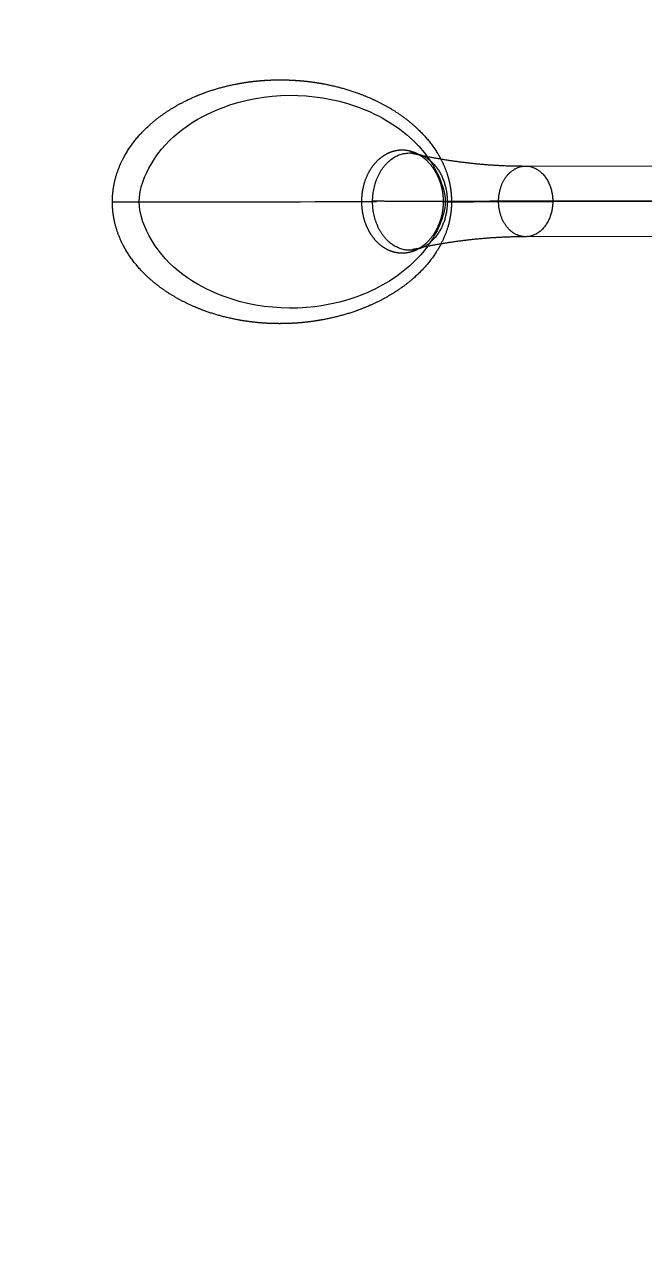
# Model space of a CAD drawing. Extents: x -912 to 8450, y -583 to 4401.
# Drawn here: x 3082.4 to 3184.2, y -85.6 to 113.6 of the extents above; entities that cross this region are included whole.
import ezdxf

# ---------------------------------------------------------------- set-up
doc = ezdxf.new("R2010")
doc.units = 0
doc.header["$MEASUREMENT"] = 0
doc.linetypes.add('HIDDEN', pattern=[4.5, 1.5, -1.5, 1.5])
doc.layers.add('3', color=7, linetype='CONTINUOUS')
doc.layers.add('4', color=7, linetype='CONTINUOUS')

msp = doc.modelspace()

# ---------------------------------------------------------------- linework, layer by layer
at = {"layer": '3', "color": 4, "linetype": 'HIDDEN'}
for points in [[(3339.679, 1872.8191, 0.000000244), (3340.1027, 1876.1651, -0.0000000546), (3340.5264, 1879.5111, -0.000000964), (3340.9501, 1882.857, 0.0000002214), (3341.3738, 1886.203, 0.000003804)], [(3376.3971, 2103.0865, 0.000000264), (3376.8208, 2106.4325, -0.0000000608), (3377.2445, 2109.7784, -0.0000010416)], [(3338.8316, 1866.1272, -0.0000000603), (3339.2553, 1869.4732)], [(3375.5497, 2096.3946, -0.0000000669), (3375.9734, 2099.7405)], [(3380.2214, 2438.3762, 0.0000000878), (3380.2214, 2441.7489, 0.0000015038)], [(3380.2214, 2428.2581, 0.0000000966), (3380.2214, 2431.6308)], [(3335.4421, 1839.3596, 0.0000003757), (3335.8658, 1842.7055, -0.0000016333), (3336.2895, 1846.0515, -0.0000000942), (3336.7132, 1849.3974, 0.0000004138), (3337.1368, 1852.7434, 1)], [(3337.5605, 1856.0894, -0.000000104), (3337.9842, 1859.4353)], [(3364.5338, 2009.3996, 0.000000121), (3364.9575, 2012.7455, -0.0000005254), (3365.3811, 2016.0915, -1)], [(3242.2211, 1569.0131, 0.0000001051), (3242.2211, 1572.3858, 0.0000012272)], [(3242.2211, 1558.8951, 0.0000001092), (3242.2211, 1562.2678, -0.0000001509), (3242.2211, 1565.6404, -0.0000003182)], [(3242.2211, 1552.1498, -0.0000001406), (3242.2211, 1555.5224, 0.0000005284)]]:
    msp.add_lwpolyline(points, format="xyb", dxfattribs=at)
at = {"layer": '4', "color": 4, "linetype": 'CONTINUOUS'}
for p, q in [((3164.7232, 90.367506), (3222.91, 90.451048)), ((3139.3864, 84.536513), (3139.8807, 84.536995)), ((3139.8807, 84.536995), (3140.1861, 84.53739)), ((3151.0147, 84.543538), (3151.2095, 84.543853)), ((3151.0147, 84.543538), (3151.1317, 84.543089)), ((3151.1317, 84.543089), (3151.1317, 84.543089)), ((3151.1385, 84.543056), (3151.4621, 84.540939)), ((3151.4621, 84.540939), (3151.6291, 84.539846)), ((3222.8139, 78.85185), (3164.6272, 78.768298))]:
    msp.add_line(p, q, dxfattribs=at)
at = {"layer": '4', "color": 3, "linetype": 'CONTINUOUS'}
for p, q in [((3160.2304, 84.632986), (3218.4121, 84.710094)), ((3227.2982, 84.575735), (3169.1166, 84.498626))]:
    msp.add_line(p, q, dxfattribs=at)
at = {"layer": '4', "color": 4, "linetype": 'CONTINUOUS'}
for points in [[(3145.6169, 76.546655), (3145.266, 76.564688, -0.020315516), (3144.9103, 76.610818, -0.019045092), (3144.5492, 76.686011, -0.018499631), (3144.1852, 76.790477, -0.019136877), (3143.8205, 76.927005, -0.019164334), (3143.4576, 77.094922, -0.018961446), (3143.0987, 77.295852, -0.018578547), (3142.7462, 77.528368, -0.018325929), (3142.4028, 77.793425, -0.017855018), (3142.0706, 78.088757, -0.017417212), (3141.7526, 78.414342, -0.01686333), (3141.4504, 78.767177, -0.016357341), (3141.1668, 79.146286, -0.015799389), (3140.9029, 79.54812, -0.015268328), (3140.6612, 79.970837, -0.01474508), (3140.4419, 80.410612, -0.01422728), (3140.2472, 80.864941, -0.013767462), (3140.0764, 81.330054, -0.013291788), (3139.9311, 81.803057, -0.01289271), (3139.8102, 82.280446, -0.012440836), (3139.7142, 82.759187, -0.012141071), (3139.6418, 83.236587, -0.011806195), (3139.5929, 83.709827, -0.01146741), (3139.5656, 84.175912, -0.01095038), (3139.5593, 84.633257, -0.011103398), (3139.5731, 85.090298, -0.011110168), (3139.6082, 85.555437, -0.010970398), (3139.6649, 86.027083, -0.011501672), (3139.7452, 86.502171, -0.011856916), (3139.8491, 86.97789, -0.012209275), (3139.9779, 87.4515, -0.012524435), (3140.131, 87.919989, -0.012989443), (3140.3094, 88.379821, -0.013413838), (3140.5117, 88.828146, -0.013926919), (3140.7382, 89.261182, -0.014380853), (3140.9868, 89.676477, -0.014847855), (3141.2571, 90.070216, -0.015482212), (3141.5471, 90.440664, -0.016281821), (3141.8558, 90.784315, -0.016507268), (3142.1784, 91.100153, -0.016121449), (3142.5126, 91.385183, -0.017937569), (3142.8631, 91.639967, -0.02134796), (3143.2305, 91.862475, -0.017538194), (3143.5815, 92.051785, -0.0080461477), (3143.9034, 92.205862, -0.023599809), (3144.3139, 92.334147, -0.041014953), (3144.9375, 92.443853, -0.0217285), (3145.7493, 92.5346, -0.012064683)], [(3145.7493, 92.5346), (3146.0134, 92.523191, -0.014583959), (3146.2791, 92.496589, -0.014151974), (3146.5464, 92.45421, -0.013931943), (3146.8146, 92.396364, -0.01413545), (3147.0825, 92.322047, -0.014124733), (3147.3495, 92.231817, -0.014007987), (3147.6146, 92.124991, -0.013826046), (3147.877, 92.00232, -0.013680501), (3148.1359, 91.863294, -0.013451364), (3148.3903, 91.70886, -0.013216008), (3148.6395, 91.538747, -0.012931453), (3148.8827, 91.354071, -0.01264955), (3149.1189, 91.154796, -0.012337696), (3149.3477, 90.942174, -0.012022189), (3149.5682, 90.716401, -0.011702648), (3149.7799, 90.47881, -0.011378929), (3149.9821, 90.229799, -0.011058117), (3150.1745, 89.970787, -0.010720769), (3150.3565, 89.702363, -0.010437052), (3150.528, 89.425762, -0.01015027), (3150.6884, 89.141652, -0.009825942), (3150.8379, 88.851895, -0.009453383), (3150.9757, 88.557307, -0.0093457099), (3151.1036, 88.25594, -0.0091479094), (3151.2221, 87.94507, -0.0089331418), (3151.3313, 87.624944, -0.0089710786), (3151.4304, 87.295625, -0.0089176207), (3151.5191, 86.95828, -0.0088888527), (3151.5965, 86.613498, -0.0088363548), (3151.6625, 86.262495, -0.0088230697), (3151.7164, 85.905997, -0.0087860671), (3151.7581, 85.545257, -0.008776685), (3151.7871, 85.181211, -0.0087557324), (3151.8035, 84.815097, -0.0087528884), (3151.8068, 84.447998, -0.008748582), (3151.7974, 84.081091, -0.0087527067), (3151.7749, 83.715566, -0.0087656098), (3151.74, 83.352486, -0.008776658), (3151.6922, 82.993101, -0.0088061462), (3151.6325, 82.63832, -0.0088235879), (3151.5607, 82.289403, -0.0088689961), (3151.4776, 81.947049, -0.0088900827), (3151.3833, 81.612471, -0.0089507524), (3151.2788, 81.286231, -0.0089869932), (3151.1643, 80.96949, -0.0090482224), (3151.0407, 80.662282, -0.0090166646), (3150.9079, 80.364857, -0.0092399666), (3150.7652, 80.074513, -0.0094456116), (3150.611, 79.789349, -0.009560922), (3150.4459, 79.510163, -0.0099445238), (3150.2698, 79.23882, -0.010276367), (3150.0835, 78.975967, -0.010566493), (3149.8868, 78.722842, -0.010864375), (3149.6805, 78.480008, -0.011226966), (3149.4649, 78.24888, -0.011530033), (3149.2408, 78.029833, -0.011794328), (3149.0086, 77.824192, -0.01220593), (3148.769, 77.632107, -0.012751706), (3148.5223, 77.454811, -0.012745978), (3148.2709, 77.2923, -0.012242969), (3148.0161, 77.145692, -0.013635409), (3147.7529, 77.01444, -0.016335585), (3147.4801, 76.899383, -0.012938414), (3147.2217, 76.800959, -0.0051894673), (3146.9862, 76.720231, -0.017888308), (3146.6842, 76.652633, -0.031111919), (3146.2215, 76.594723, -0.015828976), (3145.6169, 76.546655, -0.0085647038)], [(3145.7493, 92.5346), (3146.3763, 92.392058, 0.001864196), (3147.0038, 92.254229, 0.0018666361), (3147.6319, 92.121308, 0.0018696563), (3148.2606, 91.993106, 0.0018734148), (3148.8898, 91.869829, 0.0018768432), (3149.5195, 91.751287, 0.0018798802), (3150.1496, 91.637681, 0.001882812), (3150.7803, 91.528821, 0.0018856038), (3151.4113, 91.424908, 0.001888447), (3152.0428, 91.325752, 0.001891261), (3152.6747, 91.231552, 0.0018933244), (3153.3069, 91.142118, 0.0018946097), (3153.9395, 91.057649, 0.0018981114), (3154.5724, 90.977952, 0.0019034469), (3155.2057, 90.903227, 0.0019005883), (3155.839, 90.833281, 0.0018906531), (3156.4724, 90.768315, 0.0019085624), (3157.1067, 90.708126, 0.0019485327), (3157.7421, 90.652914, 0.0018945818), (3158.3752, 90.602503, 0.001770224), (3159.0046, 90.557101, 0.0019543042), (3159.6443, 90.516422, 0.0023298958), (3160.299, 90.480635, 0.0017700759), (3160.9138, 90.449885, 0.0006096341), (3161.4697, 90.42449, 0.0024956587), (3162.1836, 90.402893, 0.0042950106), (3163.2832, 90.383869, 0.0021013001), (3164.7232, 90.367504, 0.0011139271)], [(3164.6272, 78.768284), (3164.4355, 78.776561, -0.014583955), (3164.2428, 78.79586, -0.01415197), (3164.0489, 78.826605, -0.01393194), (3163.8543, 78.868572, -0.014135447), (3163.6599, 78.922488, -0.01412473), (3163.4662, 78.987949, -0.014007985), (3163.2739, 79.06545, -0.013826044), (3163.0835, 79.154447, -0.013680499), (3162.8957, 79.255309, -0.013451362), (3162.7111, 79.36735, -0.013216007), (3162.5304, 79.490766, -0.012931453), (3162.3539, 79.624747, -0.01264955), (3162.1825, 79.76932, -0.012337697), (3162.0165, 79.923576, -0.01202219), (3161.8566, 80.087373, -0.011702649), (3161.703, 80.259744, -0.01137893), (3161.5563, 80.4404, -0.011058119), (3161.4167, 80.628313, -0.01072077), (3161.2847, 80.823052, -0.010437053), (3161.1602, 81.023725, -0.010150272), (3161.0438, 81.229846, -0.009825944), (3160.9354, 81.440063, -0.0094533837), (3160.8354, 81.653786, -0.0093457134), (3160.7427, 81.872426, -0.0091479197), (3160.6567, 82.097961, -0.008933154), (3160.5774, 82.330212, -0.0089710901), (3160.5056, 82.569131, -0.008917631), (3160.4412, 82.813874, -0.0088888619), (3160.3851, 83.064012, -0.0088363627), (3160.3371, 83.318663, -0.0088230763), (3160.2981, 83.577302, -0.0087860727), (3160.2678, 83.839018, -0.0087766892), (3160.2468, 84.103132, -0.0087557353), (3160.2348, 84.368747, -0.0087528901), (3160.2325, 84.635076, -0.0087485822), (3160.2393, 84.901267, -0.0087527057), (3160.2556, 85.166454, -0.0087656074), (3160.2809, 85.429868, -0.0087766543), (3160.3156, 85.690601, -0.0088061412), (3160.3589, 85.947994, -0.0088235817), (3160.411, 86.201133, -0.0088689887), (3160.4713, 86.44951, -0.008890074), (3160.5397, 86.692246, -0.0089507426), (3160.6155, 86.928932, -0.008986982), (3160.6986, 87.158728, -0.0090482101), (3160.7883, 87.381606, -0.0090166517), (3160.8846, 87.597388, -0.0092399554), (3160.9881, 87.808033, -0.0094456057), (3161.1, 88.014919, -0.0095609171), (3161.2198, 88.217468, -0.0099445163), (3161.3475, 88.414328, -0.010276358), (3161.4827, 88.605028, -0.010566482), (3161.6254, 88.78867, -0.010864363), (3161.775, 88.964846, -0.011226952), (3161.9315, 89.13253, -0.011530017), (3162.0941, 89.291449, -0.011794312), (3162.2625, 89.440641, -0.012205912), (3162.4363, 89.58, -0.012751686), (3162.6153, 89.708629, -0.012745957), (3162.7977, 89.826531, -0.012242948), (3162.9826, 89.932895, -0.013635386), (3163.1735, 90.028119, -0.016335557), (3163.3714, 90.111594, -0.012938392), (3163.5589, 90.183001, -0.0051894586), (3163.7298, 90.24157, -0.017888279), (3163.9489, 90.290613, -0.031111872), (3164.2846, 90.332628, -0.015828956), (3164.7232, 90.367504, -0.0085646934)], [(3164.7232, 90.367504), (3164.9778, 90.354422, -0.020315534), (3165.2359, 90.320956, -0.019045115), (3165.4978, 90.266405, -0.018499659), (3165.7619, 90.190617, -0.019136911), (3166.0265, 90.091567, -0.019164372), (3166.2897, 89.969746, -0.018961486), (3166.5501, 89.823973, -0.018578589), (3166.8059, 89.655284, -0.018325972), (3167.055, 89.462987, -0.01785506), (3167.296, 89.248726, -0.017417253), (3167.5267, 89.012516, -0.016863368), (3167.746, 88.756536, -0.016357376), (3167.9517, 88.481495, -0.015799421), (3168.1432, 88.189966, -0.015268356), (3168.3186, 87.883287, -0.014745104), (3168.4776, 87.564232, -0.0142273), (3168.6189, 87.234618, -0.013767478), (3168.7428, 86.89718, -0.0132918), (3168.8482, 86.554018, -0.012892719), (3168.936, 86.207675, -0.012440843), (3169.0056, 85.86035, -0.012141074), (3169.0582, 85.513998, -0.011806196), (3169.0936, 85.170663, -0.011467408), (3169.1134, 84.83252, -0.010950375), (3169.118, 84.500717, -0.011103394), (3169.1079, 84.169135, -0.011110167), (3169.0825, 83.831677, -0.010970396), (3169.0414, 83.489499, -0.011501666), (3168.9831, 83.144823, -0.011856907), (3168.9078, 82.79969, -0.012209262), (3168.8143, 82.456087, -0.012524418), (3168.7032, 82.116198, -0.012989422), (3168.5738, 81.78259, -0.013413813), (3168.4271, 81.457331, -0.013926889), (3168.2627, 81.143164, -0.014380818), (3168.0823, 80.841867, -0.014847815), (3167.8862, 80.556209, -0.015482167), (3167.6758, 80.287449, -0.016281772), (3167.4519, 80.038129, -0.016507216), (3167.2178, 79.808988, -0.016121398), (3166.9754, 79.602198, -0.017937512), (3166.7211, 79.417351, -0.021347894), (3166.4546, 79.25592, -0.017538142), (3166.1999, 79.118575, -0.008046125), (3165.9664, 79.006791, -0.023599746), (3165.6685, 78.913719, -0.041014868), (3165.2161, 78.834125, -0.021728471), (3164.6272, 78.768284, -0.012064672)], [(3164.6272, 78.768284), (3163.9923, 78.764886, 0.0019117832), (3163.3572, 78.756705, 0.0019105108), (3162.7221, 78.743546, 0.00190966), (3162.0869, 78.725603, 0.0019097016), (3161.4516, 78.702676, 0.00190923), (3160.8163, 78.674963, 0.0019085027), (3160.181, 78.642265, 0.0019074968), (3159.5456, 78.60478, 0.0019064961), (3158.9103, 78.56231, 0.0019053781), (3158.2751, 78.515052, 0.0019043804), (3157.6399, 78.46281, 0.0019024612), (3157.0048, 78.405785, 0.0018999191), (3156.3699, 78.343781, 0.0018994374), (3155.7351, 78.276987, 0.0019009333), (3155.1003, 78.205201, 0.0018940899), (3154.466, 78.128676, 0.0018804076), (3153.8321, 78.047232, 0.0018942593), (3153.1978, 77.960872, 0.001929994), (3152.5628, 77.869332, 0.001872574), (3151.9306, 77.773604, 0.0017462977), (3151.3025, 77.673766, 0.001924069), (3150.6647, 77.566905, 0.0022886874), (3150.0124, 77.451753, 0.0017346684), (3149.4001, 77.340813, 0.000596708), (3148.8468, 77.238129, 0.002439991), (3148.1372, 77.095373, 0.00418276), (3147.0456, 76.861442, 0.0020393611), (3145.6169, 76.546655, 0.0010793981)]]:
    msp.add_lwpolyline(points, format="xyb", dxfattribs=at)
at = {"layer": '4', "color": 3, "linetype": 'CONTINUOUS'}
for points in [[(3139.559, 84.633239), (3140.2969, 84.63241, 0.0000178282), (3141.0318, 84.631636, 0.000017975), (3141.7635, 84.630919, 0.0000181366), (3142.4921, 84.630258, 0.0000183041), (3143.2174, 84.629655, 0.0000184783), (3143.9395, 84.629106, 0.0000186474), (3144.6583, 84.628616, 0.0000188259), (3145.3739, 84.628181, 0.0000190013), (3146.0861, 84.627804, 0.0000191883), (3146.795, 84.627483, 0.0000193734), (3147.5005, 84.62722, 0.0000195624), (3148.2026, 84.627012, 0.0000197414), (3148.9012, 84.626862, 0.0000199556), (3149.5965, 84.626768, 0.0000201879), (3150.2883, 84.626731, 0.0000203459), (3150.9765, 84.626751, 0.0000204234), (3151.6608, 84.626827, 0.0000208154), (3152.3423, 84.626961, 0.0000214549), (3153.0212, 84.627153, 0.0000210732), (3153.6939, 84.627398, 0.000019875), (3154.3591, 84.627696, 0.0000221582), (3155.031, 84.628062, 0.0000267191), (3155.7141, 84.628505, 0.0000205482), (3156.3533, 84.628953, 0.0000071228), (3156.9294, 84.629387, 0.0000293338), (3157.6608, 84.630071, 0.0000515752), (3158.7763, 84.63129, 0.000025728), (3160.2304, 84.632985, 0.0000137634)], [(3169.1166, 84.498632), (3168.4837, 84.497761, 0.000024228), (3167.8543, 84.496835, 0.000024501), (3167.2287, 84.495851, 0.0000247992), (3166.6068, 84.494812, 0.0000251052), (3165.9886, 84.493715, 0.000025426), (3165.3741, 84.492563, 0.0000257392), (3164.7634, 84.491353, 0.0000260712), (3164.1565, 84.490087, 0.0000263988), (3163.5534, 84.488764, 0.0000267486), (3162.9541, 84.487386, 0.0000270952), (3162.3587, 84.48595, 0.000027454), (3161.7672, 84.484459, 0.0000277981), (3161.1796, 84.48291, 0.000028199), (3160.5958, 84.481307, 0.0000286252), (3160.0161, 84.479645, 0.000028954), (3159.4403, 84.477929, 0.0000291661), (3158.8688, 84.476157, 0.0000298357), (3158.3007, 84.474328, 0.0000308643), (3157.736, 84.472437, 0.0000304322), (3157.1773, 84.470502, 0.0000288034), (3156.6258, 84.468525, 0.0000322314), (3156.0701, 84.466454, 0.0000390319), (3155.5063, 84.464268, 0.0000301539), (3154.9794, 84.462183, 0.0000104774), (3154.505, 84.460271, 0.0000432454), (3153.9052, 84.45769, 0.0000766383), (3152.9937, 84.453555, 0.0000385041), (3151.8073, 84.448043, 0.0000206669)]]:
    msp.add_lwpolyline(points, format="xyb", dxfattribs=at)
for points, knots in [([(4169.5692, -106.91587), (4161.9692, -106.91587), (4154.3692, -106.91587), (4146.7692, -106.91587), (4138.9152, -106.91587), (4131.0612, -106.91587), (4130.807, -106.91388), (4130.301, -106.9047), (4129.8034, -106.88629), (4129.5576, -106.87508), (4129.0692, -106.85075), (4128.5809, -106.82643), (4128.3351, -106.81521), (4127.8375, -106.7968), (4127.3315, -106.78762), (4127.0773, -106.78563), (4089.8351, -106.78563), (4052.5929, -106.78563), (4015.6047, -106.78563), (3974.5929, -106.78563), (3933.5811, -106.78563), (3929.5575, -106.78534), (3897.8514, -106.78755), (3866.1513, -106.81676), (3838.4993, -106.86248), (3778.5586, -107.005), (3718.945, -107.23917), (3686.9177, -107.3914), (3621.0412, -107.75743), (3556.0483, -108.22307), (3522.7652, -108.4883), (3454.7255, -109.08231), (3388.1875, -109.76215), (3354.3185, -110.13257), (3294.0102, -110.83177), (3235.1517, -111.57746), (3209.1884, -111.91787), (3157.1825, -112.62054), (3106.2475, -113.34602), (3080.726, -113.71789), (3025.7443, -114.53471), (2971.7553, -115.36608), (2942.8489, -115.81814), (2894.1319, -116.58947), (2845.9418, -117.36544), (2826.2143, -117.68493), (2799.3101, -118.12278), (2772.5307, -118.56112), (2765.3497, -118.67922), (2751.0374, -118.9154), (2736.7721, -119.15164), (2729.6384, -119.26977), (2720.7745, -119.41623), (2711.901, -119.56272), (2710.1871, -119.59102), (2704.6225, -119.6829), (2699.0612, -119.77448), (2695.2144, -119.83792), (2685.6382, -119.99652), (2676.0726, -120.15791), (2670.3518, -120.25636), (2660.7594, -120.42445), (2651.1788, -120.60282), (2647.31, -120.6771), (2640.729, -120.80823), (2634.1542, -120.94894), (2631.4435, -121.0091), (2626.3268, -121.12537), (2621.2144, -121.25056), (2618.8103, -121.31085), (2614.0619, -121.43466), (2609.3174, -121.5676), (2606.9751, -121.63571), (2602.8389, -121.76073), (2598.706, -121.89469), (2596.9131, -121.95467), (2594.8403, -122.02644), (2592.7681, -122.09957), (2592.4885, -122.11626), (2590.8258, -122.09511), (2589.1132, -121.6076), (2587.7213, -120.88542), (2585.5354, -119.18944), (2583.7731, -116.8487), (2583.1428, -115.80676), (2582.4554, -114.36749), (2581.9545, -112.85914), (2581.8543, -112.50738), (2578.4086, -101.02217), (2575.0611, -89.507597), (2571.9066, -78.318121), (2568.7434, -66.754963), (2565.673, -55.167137), (2565.5751, -54.817704), (2565.0104, -52.405775), (2564.9324, -49.933831), (2565.2487, -47.913974), (2566.0423, -45.814904), (2567.2434, -44.162314), (2567.4328, -43.93455), (2568.1358, -43.050302), (2568.8391, -42.165968), (2569.3573, -41.514445), (2570.027, -40.672749), (2570.6969, -39.830976), (2570.8525, -39.645864), (2571.5271, -38.700026), (2572.0042, -37.542632), (2572.2372, -36.530263), (2572.43, -33.975619), (2571.7718, -31.337238), (2571.109, -29.892207), (2570.0473, -28.413308), (2568.7771, -27.334167), (2568.5633, -27.175482), (2565.1978, -24.559761), (2561.8354, -21.943074), (2558.6868, -19.489839), (2555.3054, -16.852076), (2551.927, -14.213356), (2551.696, -14.028101), (2550.6363, -13.242011), (2549.4268, -12.519368), (2548.429, -12.016148), (2547.08, -11.448514), (2545.709, -11.008807), (2545.3928, -10.91815), (2539.5981, -9.191234), (2533.8034, -7.464317), (2528.3247, -5.83157), (2522.4282, -4.074317), (2516.5317, -2.317063), (2516.1115, -2.198231), (2515.2326, -1.90911), (2514.3781, -1.569127), (2513.9331, -1.37488), (2513.1116, -0.982846), (2512.3244, -0.541504), (2511.9622, -0.328865), (2511.1254, 0.239088), (2510.3764, 0.934617), (2509.9802, 1.386237), (2509.4677, 2.14193), (2509.114, 2.986126), (2509.0214, 3.281244), (2508.9278, 3.58214), (2508.8418, 3.885708), (2508.8403, 3.890865), (2508.7516, 4.204839), (2508.6708, 4.521636), (2508.6033, 4.836071), (2505.7004, 17.564992), (2502.7976, 30.293914), (2499.9661, 42.709466), (2497.0658, 55.427371), (2494.1654, 68.145277), (2494.0897, 68.446335), (2493.8206, 69.926257), (2493.8671, 71.448746), (2494.1017, 72.635722), (2494.6841, 74.266871), (2495.5653, 75.737126), (2495.8627, 76.172761), (2496.2903, 76.72852), (2496.7565, 77.25006), (2496.8748, 77.377809), (2497.0897, 77.601369), (2497.3119, 77.817661), (2497.4109, 77.91105), (2497.7116, 78.18568), (2498.0263, 78.446344), (2498.2439, 78.610732), (2498.588, 78.874421), (2498.935, 79.135196), (2499.0639, 79.231342), (2499.6698, 79.680191), (2500.2823, 80.11927), (2500.7668, 80.456323), (2501.9707, 81.289237), (2503.1777, 82.100123), (2503.899, 82.576193), (2505.1323, 83.375469), (2506.361, 84.146414), (2506.8698, 84.458899), (2509.3913, 86.018639), (2511.9128, 87.578379), (2513.925, 88.82306), (2516.2066, 90.234422), (2518.4883, 91.645784), (2518.7573, 91.809936), (2520.3126, 92.797815), (2521.879, 93.939727), (2523.1128, 94.943107), (2524.4621, 96.170509), (2525.563, 97.338171), (2525.7454, 97.54123), (2528.0404, 100.05381), (2530.3375, 102.56699), (2532.4495, 104.87642), (2534.7651, 107.40707), (2537.0828, 109.93832), (2537.2888, 110.15377), (2538.5994, 111.71395), (2539.5432, 113.73763), (2540.0133, 115.70863), (2540.1382, 118.15929), (2539.7835, 120.5896), (2539.7151, 120.9483), (2530.1872, 175.27241), (2522.245, 229.88134), (2515.7395, 284.31751), (2507.2529, 372.09968), (2501.6838, 460.11786), (2499.9711, 493.44598), (2498.1912, 537.9186), (2497.0665, 582.41177), (2496.8258, 593.54476), (2496.4696, 613.32629), (2496.2399, 633.1098), (2496.1637, 641.75865), (2496.1122, 650.40768), (2496.0848, 659.0568)], [0, 0, 0, 0, 0, 0, 0.014453007, 0.014453007, 0.014453007, 0.014936063, 0.014936063, 0.014936063, 0.015419118, 0.015419118, 0.015419118, 0.015902174, 0.015902174, 0.015902174, 0.016385229, 0.016385229, 0.016385229, 0.086726107, 0.086726107, 0.086726107, 0.094377795, 0.094377795, 0.094377795, 0.14702198, 0.14702198, 0.14702198, 0.20868617, 0.20868617, 0.20868617, 0.2745355, 0.2745355, 0.2745355, 0.34461528, 0.34461528, 0.34461528, 0.40103425, 0.40103425, 0.40103425, 0.45884745, 0.45884745, 0.45884745, 0.52673347, 0.52673347, 0.52673347, 0.57410493, 0.57410493, 0.57410493, 0.5915719, 0.5915719, 0.5915719, 0.60903886, 0.60903886, 0.60903886, 0.61321982, 0.61321982, 0.61321982, 0.62261448, 0.62261448, 0.62261448, 0.63661688, 0.63661688, 0.63661688, 0.64610888, 0.64610888, 0.64610888, 0.65277228, 0.65277228, 0.65277228, 0.65869132, 0.65869132, 0.65869132, 0.66446779, 0.66446779, 0.66446779, 0.66889624, 0.66889624, 0.66889624, 0.66958987, 0.66958987, 0.66958987, 0.67297366, 0.67297366, 0.67297366, 0.67529837, 0.67529837, 0.67529837, 0.67599448, 0.67599448, 0.67599448, 0.69812354, 0.69812354, 0.69812354, 0.69881347, 0.69881347, 0.69881347, 0.70284202, 0.70284202, 0.70284202, 0.70353722, 0.70353722, 0.70353722, 0.70548223, 0.70548223, 0.70548223, 0.70604977, 0.70604977, 0.70604977, 0.70815896, 0.70815896, 0.70815896, 0.71108321, 0.71108321, 0.71108321, 0.71165152, 0.71165152, 0.71165152, 0.72013451, 0.72013451, 0.72013451, 0.72076948, 0.72076948, 0.72076948, 0.72289182, 0.72289182, 0.72289182, 0.72352732, 0.72352732, 0.72352732, 0.73454587, 0.73454587, 0.73454587, 0.7353861, 0.7353861, 0.7353861, 0.73633294, 0.73633294, 0.73633294, 0.73716856, 0.73716856, 0.73716856, 0.73833013, 0.73833013, 0.73833013, 0.73892095, 0.73892095, 0.73892095, 0.73893115, 0.73893115, 0.73893115, 0.73954239, 0.73954239, 0.73954239, 0.76375953, 0.76375953, 0.76375953, 0.76434928, 0.76434928, 0.76434928, 0.76661729, 0.76661729, 0.76661729, 0.76762613, 0.76762613, 0.76762613, 0.76796068, 0.76796068, 0.76796068, 0.76822191, 0.76822191, 0.76822191, 0.76874187, 0.76874187, 0.76874187, 0.76904763, 0.76904763, 0.76904763, 0.77017571, 0.77017571, 0.77017571, 0.77184975, 0.77184975, 0.77184975, 0.77304006, 0.77304006, 0.77304006, 0.77774253, 0.77774253, 0.77774253, 0.77837225, 0.77837225, 0.77837225, 0.7813601, 0.7813601, 0.7813601, 0.78200313, 0.78200313, 0.78200313, 0.78927143, 0.78927143, 0.78927143, 0.78996594, 0.78996594, 0.78996594, 0.79394835, 0.79394835, 0.79394835, 0.79464249, 0.79464249, 0.79464249, 0.89890991, 0.89890991, 0.89890991, 0.96237488, 0.96237488, 0.96237488, 0.98355179, 0.98355179, 0.98355179, 1, 1, 1, 1, 1, 1]), ([(2603.2232, 659.30926), (2603.3836, 608.41259), (2604.3817, 557.51881), (2606.2179, 506.64815), (2611.8099, 402.56113), (2621.5247, 298.79686), (2627.677, 245.82457), (2639.23, 164.22553), (2654.3263, 83.246678), (2660.123, 54.75426), (2670.3178, 8.769216), (2681.8894, -36.880784), (2686.5273, -54.298692), (2691.7461, -72.960599), (2697.223, -91.546743), (2697.607, -92.844496), (2698.1847, -94.790587), (2698.7646, -96.736017), (2698.9627, -97.383215), (2699.3765, -98.673249), (2699.8481, -99.943738), (2700.1041, -100.57129), (2700.5466, -101.53136), (2701.0713, -102.43597), (2701.2719, -102.75095), (2701.5916, -103.21734), (2701.945, -103.6451), (2702.0707, -103.78529), (2702.485, -104.20627), (2702.9394, -104.54259), (2703.262, -104.72298), (2703.6629, -104.89245), (2704.0371, -105.0114), (2704.1166, -105.03483), (2704.3375, -105.09562), (2704.5469, -105.14577), (2704.6772, -105.17367), (2705.0358, -105.24449), (2705.3616, -105.30796), (2705.5633, -105.35038), (2705.9398, -105.4352), (2706.3079, -105.50726), (2706.4856, -105.5404), (2706.8357, -105.60332), (2707.2185, -105.66387), (2707.4101, -105.69185), (2707.9529, -105.76498), (2708.5793, -105.83355), (2709.0039, -105.87209), (2710.2547, -105.96942), (2711.4873, -105.98537), (2712.2761, -105.97676), (2721.6587, -105.76061), (2731.0587, -105.5572), (2739.6918, -105.39171), (2753.6416, -105.1365), (2767.6345, -104.87485), (2772.9543, -104.77362), (2788.2732, -104.47036), (2803.6377, -104.17302), (2813.6822, -103.98145), (2843.2817, -103.42502), (2873.0651, -102.88835), (2892.8067, -102.54212), (2948.7782, -101.58642), (3005.5734, -100.68662), (3042.6419, -100.12649), (3107.0747, -99.197649), (3173.0901, -98.321518), (3200.9384, -97.964674), (3238.2253, -97.504073), (3276.0865, -97.060754), (3285.3824, -96.953373), (3317.6396, -96.588376), (3350.3184, -96.240963), (3373.7615, -96.0021), (3421.1412, -95.543874), (3469.3323, -95.126348), (3493.6573, -94.927796), (3555.8181, -94.451687), (3619.0247, -94.047786), (3657.6377, -93.830229), (3733.3221, -93.461085), (3809.71, -93.2128), (3846.9828, -93.124809), (3888.2796, -93.070315), (3929.5862, -93.067013), (3933.5523, -93.067331), (3972.3222, -93.067335), (4011.092, -93.067338), (4045.8959, -93.067341), (4081.2914, -93.067345), (4116.687, -93.067348), (4117.2788, -93.074139), (4119.322, -93.028179), (4121.3572, -92.813201), (4122.7915, -92.566545), (4124.4103, -92.163032), (4125.9758, -91.607727), (4126.1746, -91.534404), (4126.6374, -91.356719), (4127.0938, -91.163806), (4127.3528, -91.049694), (4127.865, -90.815016), (4128.356, -90.564689), (4128.5966, -90.435136), (4129.1045, -90.155222), (4129.5983, -89.851855), (4129.86, -89.684408), (4130.3657, -89.341898), (4130.8646, -88.969927), (4131.1038, -88.7829), (4131.4561, -88.49308), (4131.7972, -88.190756), (4131.9095, -88.088794), (4132.5097, -87.530096), (4133.0715, -86.932437), (4133.5016, -86.420677), (4134.4193, -85.194224), (4135.1737, -83.862374), (4135.5438, -83.082143), (4135.9122, -82.145255), (4136.2102, -81.18638), (4136.2515, -81.047751), (4136.3475, -80.711801), (4136.437, -80.373913), (4136.4855, -80.174767), (4136.5668, -79.816116), (4136.6413, -79.455668), (4136.6719, -79.295683), (4136.7174, -79.041035), (4136.7595, -78.785778), (4136.7746, -78.691171), (4136.845, -78.225423), (4136.9015, -77.757702), (4136.9381, -77.384164), (4137.0045, -76.506822), (4137.0275, -75.627135), (4137.0208, -75.122546), (4137.0217, -38.866078), (4137.0227, -2.559413), (4137.0235, 33.286983), (4137.0243, 69.174378), (4137.025, 105.09885)], [0, 0, 0, 0, 0, 0, 0.099760617, 0.099760617, 0.099760617, 0.20429714, 0.20429714, 0.20429714, 0.26132519, 0.26132519, 0.26132519, 0.29668566, 0.29668566, 0.29668566, 0.29934091, 0.29934091, 0.29934091, 0.30066853, 0.30066853, 0.30066853, 0.30199617, 0.30199617, 0.30199617, 0.30273999, 0.30273999, 0.30273999, 0.30312676, 0.30312676, 0.30312676, 0.30396803, 0.30396803, 0.30396803, 0.30419982, 0.30419982, 0.30419982, 0.30462356, 0.30462356, 0.30462356, 0.30541078, 0.30541078, 0.30541078, 0.30613095, 0.30613095, 0.30613095, 0.30678447, 0.30678447, 0.30678447, 0.30787693, 0.30787693, 0.30787693, 0.30985668, 0.30985668, 0.30985668, 0.33149941, 0.33149941, 0.33149941, 0.34474987, 0.34474987, 0.34474987, 0.36962509, 0.36962509, 0.36962509, 0.41790378, 0.41790378, 0.41790378, 0.50585652, 0.50585652, 0.50585652, 0.56884996, 0.56884996, 0.56884996, 0.58924859, 0.58924859, 0.58924859, 0.63937026, 0.63937026, 0.63937026, 0.6896405, 0.6896405, 0.6896405, 0.76689267, 0.76689267, 0.76689267, 0.84008226, 0.84008226, 0.84008226, 0.84785587, 0.84785587, 0.84785587, 0.91607322, 0.91607322, 0.91607322, 0.91723293, 0.91723293, 0.91723293, 0.92007795, 0.92007795, 0.92007795, 0.92049405, 0.92049405, 0.92049405, 0.92105129, 0.92105129, 0.92105129, 0.92161352, 0.92161352, 0.92161352, 0.92225127, 0.92225127, 0.92225127, 0.92285144, 0.92285144, 0.92285144, 0.92315074, 0.92315074, 0.92315074, 0.92447006, 0.92447006, 0.92447006, 0.92617831, 0.92617831, 0.92617831, 0.92646579, 0.92646579, 0.92646579, 0.92687283, 0.92687283, 0.92687283, 0.92719574, 0.92719574, 0.92719574, 0.9273856, 0.9273856, 0.9273856, 0.92812934, 0.92812934, 0.92812934, 0.92912936, 0.92912936, 0.92912936, 1, 1, 1, 1, 1, 1]), ([(2606.6894, 659.30156), (2606.7425, 642.46719), (2606.8871, 625.63314), (2607.1235, 608.80014), (2608.0169, 563.06594), (2609.6011, 517.35079), (2610.8852, 488.47145), (2614.0415, 430.74432), (2618.4319, 373.10402), (2620.9517, 344.31092), (2626.6764, 286.78685), (2633.8566, 229.43417), (2637.8322, 200.80629), (2645.5078, 150.8047), (2654.5148, 101.03405), (2658.6319, 79.745234), (2668.2011, 33.402492), (2679.0988, -12.644551), (2685.4131, -37.493567), (2692.3753, -63.018362), (2699.8185, -88.40303), (2700.049, -89.188875), (2700.4747, -90.636357), (2700.9041, -92.082863), (2701.1041, -92.743087), (2701.3537, -93.524339), (2701.6326, -94.295156), (2701.6774, -94.41639), (2701.8003, -94.741672), (2701.9305, -95.063982), (2702.0156, -95.265052), (2702.2456, -95.781472), (2702.5052, -96.281236), (2702.6807, -96.577783), (2702.8767, -96.861383), (2703.0931, -97.118897), (2703.0949, -97.121038), (2703.1906, -97.23456), (2703.2903, -97.342945), (2703.3919, -97.443485), (2703.6024, -97.631271), (2703.8249, -97.792092), (2703.9386, -97.865633), (2704.3249, -98.090621), (2704.7265, -98.248085), (2705.0094, -98.334143), (2705.6179, -98.48207), (2706.2261, -98.567864), (2706.5501, -98.601877), (2707.2279, -98.654133), (2707.9027, -98.675783), (2708.2549, -98.681406), (2708.9724, -98.684261), (2709.6883, -98.674508), (2710.053, -98.667571), (2711.4523, -98.63669), (2712.8521, -98.607528), (2713.8874, -98.586151), (2766.1763, -97.480601), (2818.9506, -96.431951), (2871.2184, -95.447382), (2952.7615, -93.980013), (3036.2447, -92.585741), (3065.8195, -92.105405), (3125.7476, -91.16221), (3187.0084, -90.271894), (3218.1, -89.84183), (3256.7883, -89.33906), (3296.105, -88.873244), (3303.4389, -88.788399), (3318.1508, -88.620971), (3332.9512, -88.459181), (3340.3735, -88.379716), (3362.6807, -88.145941), (3385.1864, -87.925329), (3400.2688, -87.784601), (3445.9215, -87.379806), (3492.3267, -87.033163), (3523.6269, -86.828083), (3587.1686, -86.464817), (3651.6435, -86.191076), (3684.2737, -86.073632), (3733.4843, -85.925455), (3782.945, -85.81863), (3799.484, -85.787659), (3835.7876, -85.729923), (3872.1617, -85.694654), (3891.9595, -85.682125), (3912.0831, -85.676094), (3932.2066, -85.676283), (3932.5253, -85.679277), (3934.3099, -85.645725), (3936.0871, -85.420784), (3937.526, -85.098715), (3940.4742, -84.12864), (3943.1506, -82.561326), (3944.4548, -81.577121), (3946.5317, -79.569449), (3948.0998, -77.162965), (3948.6745, -76.048537), (3949.4986, -73.960691), (3949.979, -71.773407), (3950.1268, -70.791286), (3950.2647, -69.302848), (3950.2795, -67.809791), (3950.2642, -67.307883), (3950.0536, -54.604026), (3949.854, -41.893878), (3949.6725, -29.680245), (3949.4943, -16.963337), (3949.327, -4.240683), (3949.314, -3.742592), (3949.3464, -1.435333), (3949.6594, 0.860991), (3950.0674, 2.633358), (3951.0889, 5.810612), (3952.5751, 8.798983), (3953.3426, 10.113929), (3955.3083, 13.025849), (3957.6988, 15.614405), (3959.1796, 16.96078), (3961.4642, 18.686184), (3963.9532, 20.086137), (3964.7199, 20.47564), (3966.927, 21.480919), (3969.2462, 22.213458), (3970.7803, 22.560988), (3972.8387, 22.848617), (3974.9099, 22.904962), (3975.4151, 22.898054), (3996.8685, 22.898055), (4018.3219, 22.898058), (4039.2701, 22.898059), (4060.7124, 22.898061), (4082.1547, 22.898063), (4082.6489, 22.90476), (4083.2066, 22.889793), (4083.7635, 22.858113), (4083.8271, 22.854274), (4083.8907, 22.850218), (4083.9543, 22.845946)], [0, 0, 0, 0, 0, 0, 0.035304841, 0.035304841, 0.035304841, 0.095931234, 0.095931234, 0.095931234, 0.15655904, 0.15655904, 0.15655904, 0.21719987, 0.21719987, 0.21719987, 0.26270511, 0.26270511, 0.26270511, 0.31651316, 0.31651316, 0.31651316, 0.31823223, 0.31823223, 0.31823223, 0.31968024, 0.31968024, 0.31968024, 0.31995129, 0.31995129, 0.31995129, 0.32040962, 0.32040962, 0.32040962, 0.32113903, 0.32113903, 0.32113903, 0.32114515, 0.32114515, 0.32114515, 0.32146382, 0.32146382, 0.32146382, 0.3217825, 0.3217825, 0.3217825, 0.32253038, 0.32253038, 0.32253038, 0.32338848, 0.32338848, 0.32338848, 0.32432933, 0.32432933, 0.32432933, 0.32530836, 0.32530836, 0.32530836, 0.32808633, 0.32808633, 0.32808633, 0.46560122, 0.46560122, 0.46560122, 0.53999736, 0.53999736, 0.53999736, 0.61484701, 0.61484701, 0.61484701, 0.6319476, 0.6319476, 0.6319476, 0.64904819, 0.64904819, 0.64904819, 0.68318909, 0.68318909, 0.68318909, 0.7518036, 0.7518036, 0.7518036, 0.82127813, 0.82127813, 0.82127813, 0.85610694, 0.85610694, 0.85610694, 0.89764126, 0.89764126, 0.89764126, 0.89830952, 0.89830952, 0.89830952, 0.90138395, 0.90138395, 0.90138395, 0.90479255, 0.90479255, 0.90479255, 0.90742724, 0.90742724, 0.90742724, 0.90952794, 0.90952794, 0.90952794, 0.91059238, 0.91059238, 0.91059238, 0.93647042, 0.93647042, 0.93647042, 0.93752469, 0.93752469, 0.93752469, 0.94135285, 0.94135285, 0.94135285, 0.94455806, 0.94455806, 0.94455806, 0.94874991, 0.94874991, 0.94874991, 0.95055445, 0.95055445, 0.95055445, 0.95383875, 0.95383875, 0.95383875, 0.95489807, 0.95489807, 0.95489807, 0.99883027, 0.99883027, 0.99883027, 0.99986633, 0.99986633, 0.99986633, 1, 1, 1, 1, 1, 1])]:
    msp.add_open_spline(points, degree=5, knots=knots, dxfattribs=at)
at = {"layer": '4', "color": 4, "linetype": 'CONTINUOUS'}
for points, degree, knots in [([(3096.8577, 84.477357), (3096.8568, 85.452669), (3096.9423, 86.447033), (3097.1095, 87.441491), (3097.598, 89.391593), (3098.3766, 91.190517), (3098.829, 92.054028), (3100.354, 94.54055), (3102.3011, 96.65711), (3103.7325, 97.899969), (3106.7865, 100.0835), (3110.0973, 101.71616), (3111.8049, 102.40031), (3114.4173, 103.2383), (3117.0858, 103.81916), (3117.9818, 103.9845), (3119.1013, 104.15634), (3120.2318, 104.28509), (3120.4579, 104.30911), (3120.9093, 104.35372), (3121.3577, 104.39148), (3121.5825, 104.40866), (3121.9228, 104.43186), (3122.271, 104.45125), (3122.3861, 104.45728), (3122.6106, 104.4685), (3122.8166, 104.478), (3122.9225, 104.48233), (3123.2706, 104.49409), (3123.778, 104.50224), (3124.0959, 104.50596), (3124.302, 104.50788), (3124.3053, 104.50789)], 5, [0, 0, 0, 0, 0, 0, 0.12504001, 0.12504001, 0.12504001, 0.24994314, 0.24994314, 0.24994314, 0.50058455, 0.50058455, 0.50058455, 0.75041662, 0.75041662, 0.75041662, 0.87526567, 0.87526567, 0.87526567, 0.90647443, 0.90647443, 0.90647443, 0.93767065, 0.93767065, 0.93767065, 0.9532624, 0.9532624, 0.9532624, 0.96884849, 0.96884849, 0.96884849, 1, 1, 1, 1, 1, 1]), ([(3124.3053, 104.50789), (3124.3086, 104.50788), (3124.5179, 104.50643), (3124.8408, 104.50342), (3125.3574, 104.4964), (3125.7119, 104.4854), (3125.82, 104.48128), (3126.0307, 104.47218), (3126.2604, 104.4614), (3126.3783, 104.45558), (3126.736, 104.43678), (3127.0856, 104.4141), (3127.317, 104.39724), (3127.7793, 104.35998), (3128.2451, 104.31577), (3128.4789, 104.29187), (3129.6537, 104.16297), (3130.8184, 103.98967), (3131.7525, 103.82204), (3134.5268, 103.23234), (3137.2484, 102.37165), (3139.0272, 101.67089), (3142.4342, 100.0221), (3145.5786, 97.798531), (3147.0312, 96.552006), (3148.9993, 94.455701), (3150.5367, 91.991163), (3150.9835, 91.149662), (3151.5614, 89.832175), (3151.9801, 88.450792), (3152.1017, 87.982653), (3152.3099, 87.021277), (3152.437, 86.039839), (3152.4807, 85.539028), (3152.5035, 85.038194), (3152.5056, 84.539913)], 5, [0, 0, 0, 0, 0, 0, 0.031287323, 0.031287323, 0.031287323, 0.047011874, 0.047011874, 0.047011874, 0.062784526, 0.062784526, 0.062784526, 0.09445626, 0.09445626, 0.09445626, 0.1262696, 0.1262696, 0.1262696, 0.2543058, 0.2543058, 0.2543058, 0.50913307, 0.50913307, 0.50913307, 0.75749989, 0.75749989, 0.75749989, 0.87747866, 0.87747866, 0.87747866, 0.93780363, 0.93780363, 0.93780363, 1, 1, 1, 1, 1, 1]), ([(3101.2558, 84.484498), (3101.2538, 86.646913), (3102.1908, 88.932354), (3105.9155, 95.245001), (3110.3944, 98.256036), (3121.8914, 102.56759), (3129.8592, 102.62177), (3140.1394, 99.007438), (3143.4447, 97.165682), (3147.973, 92.876294), (3149.4984, 90.841512), (3151.0448, 87.239162), (3151.4608, 85.897272), (3151.4621, 84.540938)], 3, [0, 0, 0, 0, 0.091531515, 0.091531515, 0.32107443, 0.32107443, 0.66217268, 0.66217268, 0.82962961, 0.82962961, 0.94260953, 0.94260953, 1, 1, 1, 1]), ([(3137.788, 84.534749), (3137.7874, 85.186843), (3137.8366, 85.849321), (3137.9358, 86.509914), (3138.234, 87.79889), (3138.7259, 88.973408), (3139.0161, 89.528205), (3139.6762, 90.560035), (3140.4809, 91.415968), (3140.9154, 91.790824), (3141.8352, 92.42257), (3142.8347, 92.814171), (3143.3479, 92.947163), (3144.3896, 93.082549), (3145.4295, 92.952052), (3145.9451, 92.822546), (3146.9509, 92.434199), (3147.8793, 91.80345), (3148.3196, 91.432259), (3149.1422, 90.583803), (3149.8266, 89.54768), (3150.1318, 88.989559), (3150.5243, 88.099979), (3150.8059, 87.154849), (3150.8865, 86.836011), (3151.0211, 86.191044), (3151.1011, 85.529421), (3151.1258, 85.199459), (3151.1382, 84.871663), (3151.1385, 84.54306)], 5, [0, 0, 0, 0, 0, 0, 0.1252078, 0.1252078, 0.1252078, 0.25042389, 0.25042389, 0.25042389, 0.37504943, 0.37504943, 0.37504943, 0.49966594, 0.49966594, 0.49966594, 0.62487614, 0.62487614, 0.62487614, 0.75004174, 0.75004174, 0.75004174, 0.87527515, 0.87527515, 0.87527515, 0.93766134, 0.93766134, 0.93766134, 1, 1, 1, 1, 1, 1]), ([(3096.8577, 84.477357), (3096.8599, 84.477368), (3096.8641, 84.477384), (3096.8704, 84.477406), (3096.9819, 84.477807), (3097.2239, 84.478279), (3098.7311, 84.480638), (3099.9772, 84.482559), (3101.2543, 84.484498)], 3, [0, 0, 0, 0, 0.032169307, 0.063544614, 0.09491992, 0.27086073, 0.27086073, 1, 1, 1, 1]), ([(3124.3428, 64.508869), (3124.3395, 64.508865), (3124.1334, 64.510318), (3123.8156, 64.513329), (3123.3081, 64.520338), (3122.96, 64.531311), (3122.8541, 64.535404), (3122.648, 64.544442), (3122.4235, 64.555153), (3122.3084, 64.560929), (3121.9602, 64.579534), (3121.6199, 64.60197), (3121.395, 64.618636), (3120.9466, 64.655388), (3120.4951, 64.698982), (3120.2689, 64.722499), (3119.1382, 64.848696), (3118.0184, 65.01802), (3117.1221, 65.181343), (3114.4525, 65.75618), (3111.8385, 66.588271), (3110.1296, 67.268568), (3106.8158, 68.893742), (3103.7577, 71.07036), (3102.324, 72.309976), (3100.3729, 74.422121), (3098.8432, 76.90518), (3098.3892, 77.767664), (3097.6073, 79.564818), (3097.1151, 81.513808), (3096.946, 82.507884), (3096.8586, 83.502053), (3096.8577, 84.477357)], 5, [0, 0, 0, 0, 0, 0, 0.031151513, 0.031151513, 0.031151513, 0.046737604, 0.046737604, 0.046737604, 0.062329349, 0.062329349, 0.062329349, 0.093525573, 0.093525573, 0.093525573, 0.12473433, 0.12473433, 0.12473433, 0.24958338, 0.24958338, 0.24958338, 0.49941545, 0.49941545, 0.49941545, 0.75005686, 0.75005686, 0.75005686, 0.87495999, 0.87495999, 0.87495999, 1, 1, 1, 1, 1, 1]), ([(3151.4621, 84.540938), (3151.4634, 83.184605), (3151.0499, 81.841783), (3149.5102, 78.235964), (3147.9887, 76.197757), (3143.4684, 71.898197), (3140.1665, 70.049014), (3129.8932, 66.411578), (3121.9253, 66.447842), (3110.4202, 70.733541), (3105.9356, 73.7345), (3102.1991, 80.03876), (3101.2578, 82.322089), (3101.2558, 84.484498)], 3, [0, 0, 0, 0, 0.057390466, 0.057390466, 0.17037039, 0.17037039, 0.33782732, 0.33782732, 0.67892557, 0.67892557, 0.90846849, 0.90846849, 1, 1, 1, 1]), ([(3152.5056, 84.539913), (3152.5096, 83.554058), (3152.4214, 82.548031), (3152.2462, 81.541907), (3151.733, 79.570885), (3150.9151, 77.759896), (3150.4406, 76.892244), (3148.8449, 74.398106), (3146.82, 72.286035), (3145.3377, 71.04962), (3142.1865, 68.881975), (3138.791, 67.264719), (3137.0439, 66.588885), (3134.3777, 65.761173), (3131.6627, 65.187782), (3130.752, 65.024644), (3129.615, 64.855175), (3128.4683, 64.728285), (3128.239, 64.704608), (3127.7812, 64.660652), (3127.3268, 64.623454), (3127.099, 64.606542), (3126.7542, 64.583693), (3126.4016, 64.564604), (3126.2851, 64.558661), (3126.0578, 64.54762), (3125.8491, 64.538268), (3125.742, 64.534005), (3125.3896, 64.522435), (3124.8761, 64.51442), (3124.5546, 64.510756), (3124.3461, 64.508872), (3124.3428, 64.508869)], 5, [0, 0, 0, 0, 0, 0, 0.12507229, 0.12507229, 0.12507229, 0.24998457, 0.24998457, 0.24998457, 0.50060432, 0.50060432, 0.50060432, 0.7504099, 0.7504099, 0.7504099, 0.87526335, 0.87526335, 0.87526335, 0.90647219, 0.90647219, 0.90647219, 0.93766867, 0.93766867, 0.93766867, 0.95326068, 0.95326068, 0.95326068, 0.96884717, 0.96884717, 0.96884717, 1, 1, 1, 1, 1, 1]), ([(3151.1385, 84.54306), (3151.1388, 84.214181), (3151.127, 83.886276), (3151.1028, 83.556388), (3151.0242, 82.895066), (3150.891, 82.24992), (3150.8111, 81.931022), (3150.5318, 80.985784), (3150.1412, 80.095715), (3149.8369, 79.536821), (3149.1533, 78.498963), (3148.331, 77.648613), (3147.8908, 77.276554), (3146.9631, 76.644774), (3145.9601, 76.256937), (3145.446, 76.12772), (3144.4081, 75.997043), (3143.3651, 76.130661), (3142.8504, 76.262502), (3141.8471, 76.651753), (3140.9243, 77.281909), (3140.4884, 77.656164), (3139.6815, 78.511184), (3139.0205, 79.542489), (3138.7301, 80.097068), (3138.2377, 81.271195), (3137.9386, 82.559894), (3137.8387, 83.22036), (3137.7886, 83.882726), (3137.788, 84.534749)], 5, [0, 0, 0, 0, 0, 0, 0.062338416, 0.062338416, 0.062338416, 0.12472394, 0.12472394, 0.12472394, 0.24995322, 0.24995322, 0.24995322, 0.375124, 0.375124, 0.375124, 0.500336, 0.500336, 0.500336, 0.62494941, 0.62494941, 0.62494941, 0.74957654, 0.74957654, 0.74957654, 0.87479295, 0.87479295, 0.87479295, 1, 1, 1, 1, 1, 1]), ([(3152.5055, 84.539913), (3152.4976, 84.539906), (3152.4506, 84.539883), (3152.3703, 84.539844), (3152.3069, 84.539812), (3151.8934, 84.539618), (3151.6612, 84.539635), (3151.6291, 84.539841)], 3, [0, 0, 0, 0, 0.01494253, 0.088184554, 0.15069391, 0.15069391, 1, 1, 1, 1])]:
    msp.add_open_spline(points, degree=degree, knots=knots, dxfattribs=at)
for points in [[(3101.2543, 84.484498), (3111.5706, 84.50018), (3123.91, 84.517149), (3137.788, 84.534749)], [(3137.788, 84.534749), (3138.2378, 84.535322), (3138.8153, 84.535961), (3139.3864, 84.536516)]]:
    msp.add_open_spline(points, degree=3, dxfattribs=at)

doc.saveas('drawing.dxf')
